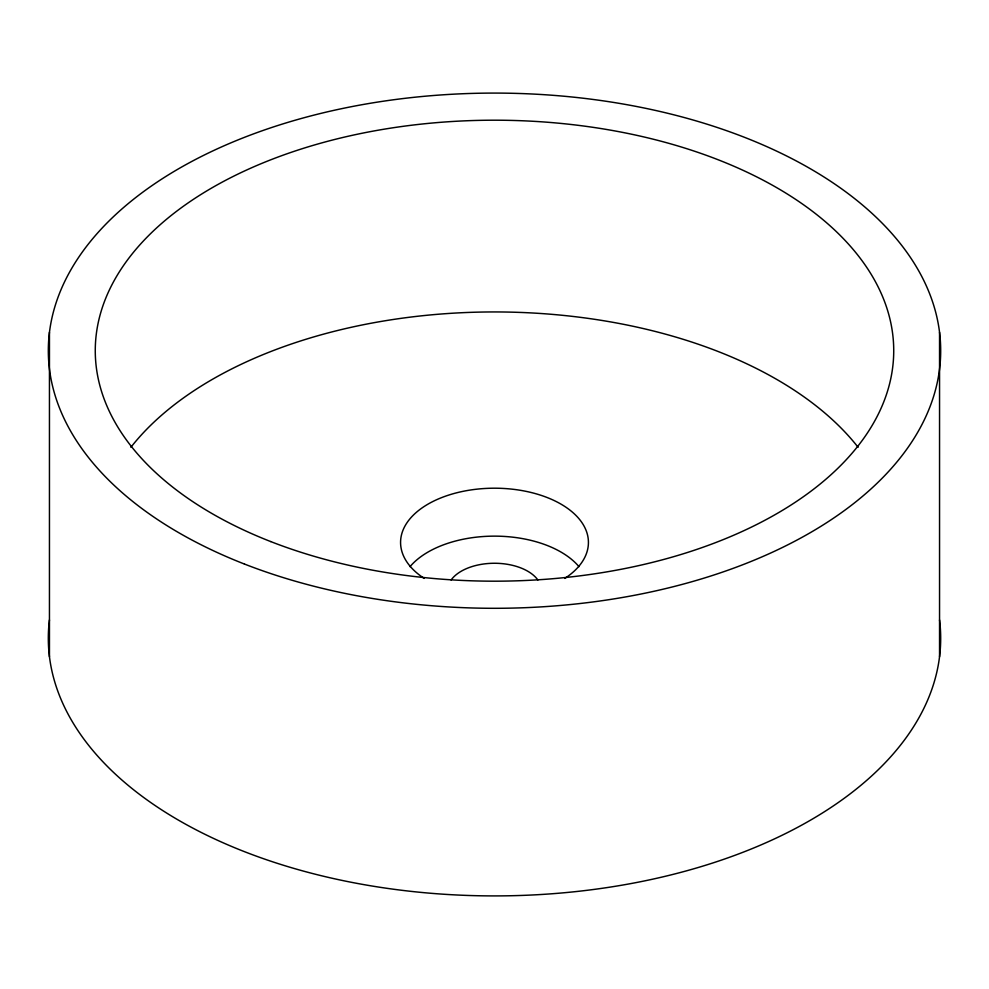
<?xml version="1.0" encoding="UTF-8"?>
<svg xmlns="http://www.w3.org/2000/svg" width="989" height="989" viewBox="0 0 989 989"><rect width="100%" height="100%" fill="white"/><g stroke="black" fill="none" stroke-linecap="round" stroke-linejoin="round"><path stroke-width="1.48" d="M939.55 332.316L939.55 656.684M49.45 332.316L49.45 656.684M939.55 619.93A446.187 257.61 0 0 1 494.5 895.91A446.187 257.61 0 0 1 49.45 619.93M130.882 447.288A399.222 230.486 0 0 1 494.5 311.943A399.222 230.486 0 0 1 858.118 447.288M424.207 578.404A93.93 54.234 0 0 1 429.424 503.327A93.93 54.234 0 0 1 559.576 503.327A93.93 54.234 0 0 1 564.793 578.404M451.108 579.999A46.965 27.111 0 0 1 494.5 563.26A46.965 27.111 0 0 1 537.892 579.999M410.015 566.66A93.93 54.234 0 0 1 494.5 536.137A93.93 54.234 0 0 1 578.985 566.66M244.407 564.027A446.187 257.61 0 0 0 939.55 369.07A446.187 257.61 0 0 0 299.543 118.977A446.187 257.61 0 0 0 244.407 564.027M270.739 541.576A399.222 230.486 0 0 0 892.708 367.142A399.222 230.486 0 0 0 320.065 143.368A399.222 230.486 0 0 0 270.739 541.576"/></g></svg>
